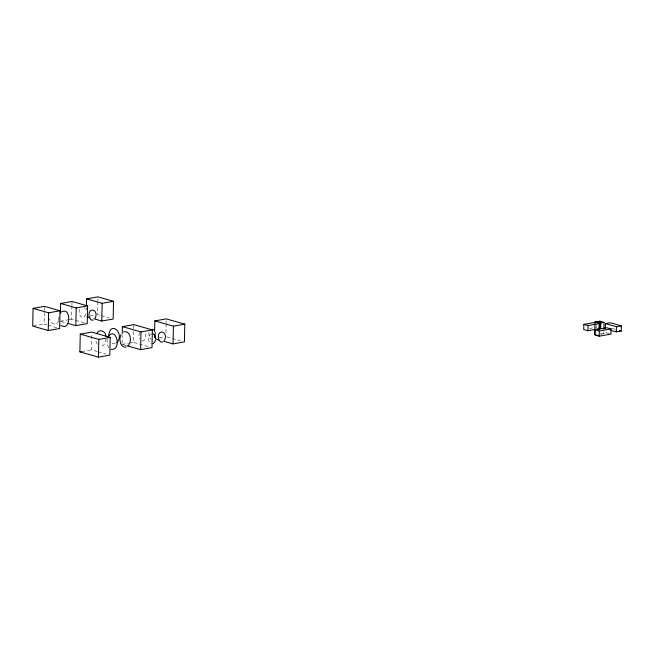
<?xml version="1.0" encoding="UTF-8"?>
<svg xmlns="http://www.w3.org/2000/svg" width="654" height="654" viewBox="0 0 654 654"><rect width="100%" height="100%" fill="white"/><g stroke="black" fill="none" stroke-linecap="round" stroke-linejoin="round"><path stroke-width="0.49" stroke-dasharray="3.27 2.45" d="M46.998 324.915L44.088 324.09L44.349 311.288M44.374 310.298L44.431 307.347M84.292 322.79L71.654 319.193L71.915 306.391M71.94 305.41L72.022 301.469M86.353 309.718L86.393 307.748M97.135 351.509L91.274 349.841L91.625 333.099M97.863 301.788L97.593 314.59L100.512 315.416M97.879 300.799L97.928 298.837M122.069 343.391L122.233 335.51M148.09 346.522L133.432 342.353L133.702 329.551M133.718 328.57L133.8 324.629M165.944 332.657L166.132 323.795M166.149 322.814L166.19 320.844M596.489 325.561L596.456 327.286L589.606 328.504M603.822 333.924L603.863 332.003M609.266 333.63L606.74 332.919L606.781 331.194M58.827 317.198L58.827 321.212M106.046 338.486C106.03 341.878 103.961 347.045 99.825 346.187M107.199 339.287L107.093 344.094L108.916 347.993M148.834 332.412L149.153 337.268L151.36 339.344M85.821 314.1C82.796 322.945 75.962 312.081 80.728 307.944M139.613 332.731L138.828 335.968L139.425 339.001M58.688 321.073C56.645 326.42 49.59 323.526 49.63 318.596M115.308 343.685L112.504 343.791L110.918 342.68M151.278 333.704C147.853 335.657 147.624 341.854 151.18 343.808M33.648 325.945L44.088 324.09M60.266 321.22L67.853 319.871M68.801 319.7L71.654 319.193M90.007 315.939L94.748 315.097M81.783 351.525L91.274 349.841M122.053 344.372L128.691 343.195M129.639 343.031L133.432 342.353M159.224 337.775L163.966 336.933M600.871 333.957L606.74 332.919M142.18 341.126C145.76 340.832 146.382 335.576 145.155 332.935M612.03 328.422L616.616 329.722M599.604 333.695L602.121 334.415M101.484 315.694L109.259 317.909M166.844 336.875L180.52 340.767M61.239 321.49L66.103 322.872M123.026 344.65L125.96 345.484M47.971 325.193L56.726 327.687M98.108 351.787L105.923 354.002M84.603 307.952L85.502 309.236M97.242 344.208L95.803 340.889L95.59 338.478"/><path stroke-width="0.98" d="M33.068 308.386L32.7 326.109L48.257 330.532L59.645 328.512L60.013 310.789L44.456 306.366L33.068 308.386L48.633 312.808L60.013 310.789M48.257 330.532L48.633 312.808M60.43 313.34L60.634 303.489L72.022 301.469L87.579 305.892L87.211 323.616L75.823 325.643L68.049 323.428M75.823 325.643L76.199 307.911L60.634 303.489M79.886 351.86L80.262 334.137L91.642 332.109L110.207 337.39L109.831 355.114L98.452 357.133L79.886 351.86L81.783 351.525M86.434 305.778L86.581 298.886L97.969 296.867L113.526 301.29L113.15 319.013L101.771 321.032L93.988 318.825M98.452 357.133L98.819 339.41L80.262 334.137M101.771 321.032L102.138 303.309L86.581 298.886M122.273 333.54L122.421 326.648L133.8 324.629L152.366 329.902L151.998 347.634L140.61 349.653L126.933 345.762M140.61 349.653L140.986 331.921L122.421 326.648M154.622 331.725L154.851 320.893L166.239 318.874L184.796 324.147L184.428 341.878L173.04 343.898L163.271 341.118M173.04 343.898L173.416 326.166L154.851 320.893M583.842 324.384L583.736 329.542L587.938 330.736L600.658 328.48L600.764 323.321L596.562 322.128L583.842 324.384L588.044 325.578L600.764 323.321M587.938 330.736L588.044 325.578M603.928 329.109L604.067 322.373L599.865 321.179L595.001 322.038L594.739 334.562L598.099 335.51M595.107 329.845L595.001 335.003L599.203 336.197L610.95 334.112L611.057 328.954L606.855 327.76L595.107 329.845L599.309 331.038L611.057 328.954M599.08 329.011L599.203 323.231L595.001 322.038M599.203 336.197L599.309 331.038M599.702 328.88L599.865 321.179M605.334 328.766L605.441 323.607L610.305 322.741L621.3 325.864L621.194 331.022L616.33 331.889L610.828 330.327M616.33 331.889L616.436 326.73L605.441 323.607M108.662 336.156C110.191 319.307 125.29 333.802 116.755 342.68M155.358 340.35L154.769 341.985L153.036 343.742M95.116 318.294C99.457 309.579 87.562 305.925 89.116 316.65M121.145 334.488C118.701 338.69 119.919 347.822 126.091 347.086M154.696 337.472L155.35 332.649M164.497 340.26C168.838 331.553 156.952 327.899 158.497 338.617M96.784 333.597C98.828 328.259 105.883 331.145 105.842 336.074M108.082 336.81C116.208 325.381 122.339 350.47 111.123 349.399M128.053 345.892C132.231 341.985 130.882 330.131 123.761 331.848M60.977 312.285C71.433 305.189 71.163 332.387 60.871 325.324M93.26 320.108L91.347 320.043L89.573 318.089M162.642 342.083L160.737 342.009L158.963 340.055M76.199 307.911L87.579 305.892M102.138 303.309L113.526 301.29M98.819 339.41L110.207 337.39M140.986 331.921L152.366 329.902M173.416 326.166L184.796 324.147M599.203 323.231L604.067 322.373M616.436 326.73L621.3 325.864M619.363 330.499L621.194 331.022M598.982 327.997L600.658 328.48M87.186 316.888L90.097 317.713M155.456 338.895L159.363 340.006M152.938 329.183L153.992 329.918M153.191 333.769L154.965 335.723L155.562 338.756"/></g></svg>
